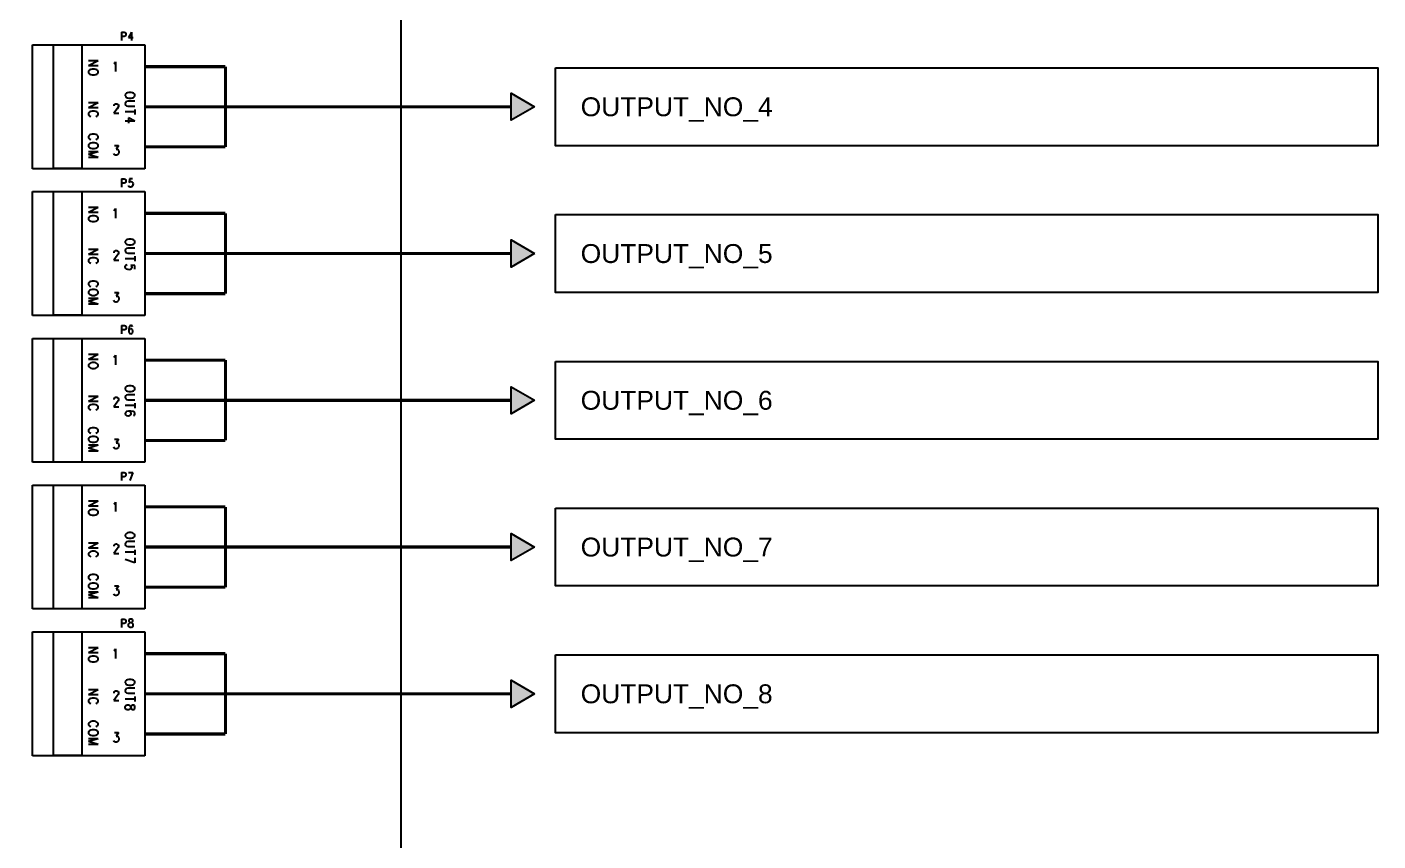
# Model space of a CAD drawing. Header units: millimetres. Extents: x 431884 to 533746, y -292344 to -203978.
# Drawn here: x 501546 to 533746, y -245429 to -226016 of the extents above; entities that cross this region are included whole.
import ezdxf
from ezdxf.enums import TextEntityAlignment as Align

# ---------------------------------------------------------------- set-up
doc = ezdxf.new("R2010")
doc.units = ezdxf.units.MM
doc.header["$LTSCALE"] = 12.5
doc.header["$MEASUREMENT"] = 0
doc.linetypes.add('HIDDEN', pattern=[0.375, 0.25, -0.125])
doc.layers.add('SST001026_PHO', color=9, linetype='Continuous')
doc.styles.get("Standard").update_dxf_attribs({"font": 'arial.ttf'})

# ---------------------------------------------------------------- blocks, each defined once
blk = doc.blocks.new('8-Way APC')
h = blk.add_hatch(color=256)
h.dxf.hatch_style = 1
h.paths.add_polyline_path([(513645, -227919), (513085, -228242), (513085, -227595)])
h = blk.add_hatch(color=256)
h.dxf.hatch_style = 1
h.paths.add_polyline_path([(513645, -231419), (513085, -231742), (513085, -231095)])
h = blk.add_hatch(color=256)
h.dxf.hatch_style = 1
h.paths.add_polyline_path([(513645, -234919), (513085, -235242), (513085, -234595)])
h = blk.add_hatch(color=256)
h.dxf.hatch_style = 1
h.paths.add_polyline_path([(513645, -238419), (513085, -238742), (513085, -238095)])
h = blk.add_hatch(color=256)
h.dxf.hatch_style = 1
h.paths.add_polyline_path([(513645, -241919), (513085, -242242), (513085, -241595)])
for points in [[(510464, -203978), (456008, -203978), (456008, -292344), (510464, -292344)], [(514145, -226990), (533746, -226990), (533746, -228847), (514145, -228847)], [(513645, -227919), (513085, -228242), (513085, -227595)], [(514145, -230490), (533746, -230490), (533746, -232347), (514145, -232347)], [(513645, -231419), (513085, -231742), (513085, -231095)], [(514145, -233990), (533746, -233990), (533746, -235847), (514145, -235847)], [(513645, -234919), (513085, -235242), (513085, -234595)], [(514145, -237490), (533746, -237490), (533746, -239347), (514145, -239347)], [(513645, -238419), (513085, -238742), (513085, -238095)], [(514145, -240990), (533746, -240990), (533746, -242847), (514145, -242847)], [(513645, -241919), (513085, -242242), (513085, -241595)]]:
    blk.add_lwpolyline(points, close=True)
at = {"linetype": 'HIDDEN', "const_width": 75}
for points in [[(504355, -226961), (506275, -226961)], [(506275, -226961), (506275, -228876)], [(504355, -227919), (506275, -227919)], [(506275, -227919), (513085, -227919)], [(504355, -228876), (506275, -228876)], [(504355, -230461), (506275, -230461)], [(506275, -230461), (506275, -232376)], [(504355, -231419), (506275, -231419)], [(506275, -231419), (513085, -231419)], [(504355, -232376), (506275, -232376)], [(504355, -233961), (506275, -233961)], [(506275, -233961), (506275, -235876)], [(504355, -234919), (506275, -234919)], [(506275, -234919), (513085, -234919)], [(504355, -235876), (506275, -235876)], [(504355, -237461), (506275, -237461)], [(506275, -237461), (506275, -239376)], [(504355, -238419), (506275, -238419)], [(506275, -238419), (513085, -238419)], [(504355, -239376), (506275, -239376)], [(504355, -240961), (506275, -240961)], [(506275, -240961), (506275, -242876)], [(504355, -241919), (506275, -241919)], [(506275, -241919), (513085, -241919)], [(504355, -242876), (506275, -242876)]]:
    blk.add_lwpolyline(points, dxfattribs=at)
at = {"layer": 'SST001026_PHO', "color": 0}
for p, q in [((503795, -226138), (503861, -226138)), ((503795, -226138), (503795, -226335)), ((503861, -226241), (503795, -226241)), ((503861, -226138), (503884, -226147)), ((503884, -226232), (503861, -226241)), ((503884, -226147), (503891, -226157)), ((503891, -226222), (503884, -226232)), ((503891, -226157), (503898, -226175)), ((503898, -226204), (503891, -226222)), ((503898, -226175), (503898, -226204)), ((504039, -226138), (503965, -226269)), ((503965, -226269), (504076, -226269)), ((504039, -226138), (504039, -226335)), ((501680, -229395), (501680, -226442)), ((501680, -226442), (504355, -226442)), ((502175, -229392), (502175, -226442)), ((502175, -226442), (502850, -226442)), ((502850, -226442), (502850, -229392)), ((504355, -226442), (504355, -229395)), ((503242, -226825), (503013, -226944)), ((503242, -226825), (503013, -226825)), ((503242, -226944), (503013, -226944)), ((503613, -226889), (503630, -226878)), ((503630, -226878), (503655, -226845)), ((503655, -226845), (503655, -227075)), ((503023, -227055), (503013, -227072)), ((503013, -227072), (503013, -227106)), ((503013, -227106), (503023, -227123)), ((503045, -227038), (503023, -227055)), ((503023, -227123), (503045, -227140)), ((503067, -227029), (503045, -227038)), ((503045, -227140), (503067, -227149)), ((503100, -227021), (503067, -227029)), ((503067, -227149), (503100, -227157)), ((503155, -227021), (503100, -227021)), ((503100, -227157), (503155, -227157)), ((503188, -227029), (503155, -227021)), ((503155, -227157), (503188, -227149)), ((503209, -227038), (503188, -227029)), ((503188, -227149), (503209, -227140)), ((503231, -227055), (503209, -227038)), ((503209, -227140), (503231, -227123)), ((503242, -227072), (503231, -227055)), ((503231, -227123), (503242, -227106)), ((503242, -227106), (503242, -227072)), ((503898, -227609), (503888, -227626)), ((503888, -227626), (503888, -227660)), ((503920, -227592), (503898, -227609)), ((503942, -227583), (503920, -227592)), ((503975, -227575), (503942, -227583)), ((504030, -227575), (503975, -227575)), ((504063, -227583), (504030, -227575)), ((504084, -227592), (504063, -227583)), ((504106, -227609), (504084, -227592)), ((504117, -227626), (504106, -227609)), ((504117, -227660), (504117, -227626)), ((503242, -227825), (503013, -227944)), ((503242, -227825), (503013, -227825)), ((503242, -227944), (503013, -227944)), ((503698, -227965), (503613, -228075)), ((503621, -227889), (503630, -227867)), ((503621, -227900), (503621, -227889)), ((503630, -227867), (503638, -227856)), ((503638, -227856), (503655, -227845)), ((503655, -227845), (503689, -227845)), ((503689, -227845), (503706, -227856)), ((503715, -227932), (503698, -227965)), ((503706, -227856), (503715, -227867)), ((503715, -227867), (503723, -227889)), ((503723, -227911), (503715, -227932)), ((503723, -227889), (503723, -227911)), ((503888, -227660), (503898, -227677)), ((503898, -227813), (503888, -227839)), ((503888, -227839), (503888, -227856)), ((503888, -227856), (503898, -227881)), ((503898, -227677), (503920, -227694)), ((503920, -227796), (503898, -227813)), ((503898, -227881), (503920, -227899)), ((503920, -227694), (503942, -227702)), ((503953, -227788), (503920, -227796)), ((503920, -227899), (503953, -227907)), ((503942, -227702), (503975, -227711)), ((504117, -227788), (503953, -227788)), ((503953, -227907), (504117, -227907)), ((503975, -227711), (504030, -227711)), ((504030, -227711), (504063, -227702)), ((504063, -227702), (504084, -227694)), ((504084, -227694), (504106, -227677)), ((504106, -227677), (504117, -227660)), ((503023, -228055), (503013, -228072)), ((503013, -228072), (503013, -228106)), ((503013, -228106), (503023, -228123)), ((503045, -228038), (503023, -228055)), ((503023, -228123), (503045, -228140)), ((503067, -228029), (503045, -228038)), ((503045, -228140), (503067, -228149)), ((503100, -228021), (503067, -228029)), ((503155, -228021), (503100, -228021)), ((503188, -228029), (503155, -228021)), ((503209, -228038), (503188, -228029)), ((503188, -228149), (503209, -228140)), ((503231, -228055), (503209, -228038)), ((503209, -228140), (503231, -228123)), ((503242, -228072), (503231, -228055)), ((503231, -228123), (503242, -228106)), ((503242, -228106), (503242, -228072)), ((503613, -228075), (503732, -228075)), ((504117, -228043), (503888, -228043)), ((504117, -228265), (503888, -228265)), ((504117, -228265), (503964, -228180)), ((503964, -228180), (503964, -228308)), ((504117, -227984), (504117, -228103)), ((503023, -228609), (503013, -228626)), ((503045, -228592), (503023, -228609)), ((503067, -228583), (503045, -228592)), ((503100, -228575), (503067, -228583)), ((503155, -228575), (503100, -228575)), ((503188, -228583), (503155, -228575)), ((503209, -228592), (503188, -228583)), ((503231, -228609), (503209, -228592)), ((503242, -228626), (503231, -228609)), ((503013, -228626), (503013, -228660)), ((503013, -228660), (503023, -228677)), ((503023, -228813), (503013, -228830)), ((503013, -228830), (503013, -228864)), ((503013, -228864), (503023, -228881)), ((503023, -228677), (503045, -228694)), ((503045, -228796), (503023, -228813)), ((503023, -228881), (503045, -228899)), ((503045, -228694), (503067, -228702)), ((503067, -228788), (503045, -228796)), ((503045, -228899), (503067, -228907)), ((503100, -228779), (503067, -228788)), ((503067, -228907), (503100, -228916)), ((503155, -228779), (503100, -228779)), ((503100, -228916), (503155, -228916)), ((503188, -228788), (503155, -228779)), ((503155, -228916), (503188, -228907)), ((503188, -228702), (503209, -228694)), ((503209, -228796), (503188, -228788)), ((503188, -228907), (503209, -228899)), ((503209, -228694), (503231, -228677)), ((503231, -228813), (503209, -228796)), ((503209, -228899), (503231, -228881)), ((503231, -228677), (503242, -228660)), ((503242, -228830), (503231, -228813)), ((503231, -228881), (503242, -228864)), ((503242, -228660), (503242, -228626)), ((503242, -228864), (503242, -228830)), ((503630, -228845), (503723, -228845)), ((503723, -228845), (503672, -228932)), ((503672, -228932), (503698, -228932)), ((503698, -228932), (503715, -228943)), ((503242, -228992), (503013, -229060)), ((503242, -228992), (503013, -228992)), ((503242, -229129), (503013, -229060)), ((503242, -229129), (503013, -229129)), ((503621, -229053), (503613, -229031)), ((503630, -229064), (503621, -229053)), ((503655, -229075), (503630, -229064)), ((503681, -229075), (503655, -229075)), ((503706, -229064), (503681, -229075)), ((503723, -229042), (503706, -229064)), ((503715, -228943), (503723, -228954)), ((503723, -228954), (503732, -228987)), ((503732, -229009), (503723, -229042)), ((503732, -228987), (503732, -229009)), ((504355, -229395), (501680, -229395)), ((502850, -229392), (502175, -229392)), ((503795, -229638), (503861, -229638)), ((503795, -229638), (503795, -229835)), ((503861, -229741), (503795, -229741)), ((503861, -229638), (503884, -229647)), ((503884, -229732), (503861, -229741)), ((503884, -229647), (503891, -229657)), ((503891, -229722), (503884, -229732)), ((503891, -229657), (503898, -229675)), ((503898, -229704), (503891, -229722)), ((503898, -229675), (503898, -229704)), ((503972, -229816), (503965, -229797)), ((503980, -229825), (503972, -229816)), ((503987, -229638), (503980, -229722)), ((503980, -229722), (503987, -229713)), ((504002, -229835), (503980, -229825)), ((504061, -229638), (503987, -229638)), ((503987, -229713), (504009, -229704)), ((504024, -229835), (504002, -229835)), ((504009, -229704), (504031, -229704)), ((504046, -229825), (504024, -229835)), ((504031, -229704), (504053, -229713)), ((504061, -229807), (504046, -229825)), ((504053, -229713), (504068, -229732)), ((504068, -229779), (504061, -229807)), ((504068, -229732), (504076, -229760)), ((504076, -229760), (504068, -229779)), ((501680, -232895), (501680, -229942)), ((501680, -229942), (504355, -229942)), ((502175, -232892), (502175, -229942)), ((502175, -229942), (502850, -229942)), ((502850, -229942), (502850, -232892)), ((504355, -229942), (504355, -232895)), ((503242, -230325), (503013, -230444)), ((503242, -230325), (503013, -230325)), ((503242, -230444), (503013, -230444)), ((503045, -230538), (503023, -230555)), ((503067, -230529), (503045, -230538)), ((503100, -230521), (503067, -230529)), ((503155, -230521), (503100, -230521)), ((503188, -230529), (503155, -230521)), ((503209, -230538), (503188, -230529)), ((503231, -230555), (503209, -230538)), ((503613, -230389), (503630, -230378)), ((503630, -230378), (503655, -230345)), ((503655, -230345), (503655, -230575)), ((503023, -230555), (503013, -230572)), ((503013, -230572), (503013, -230606)), ((503013, -230606), (503023, -230623)), ((503023, -230623), (503045, -230640)), ((503045, -230640), (503067, -230649)), ((503067, -230649), (503100, -230657)), ((503100, -230657), (503155, -230657)), ((503155, -230657), (503188, -230649)), ((503188, -230649), (503209, -230640)), ((503209, -230640), (503231, -230623)), ((503242, -230572), (503231, -230555)), ((503231, -230623), (503242, -230606)), ((503242, -230606), (503242, -230572)), ((503898, -231109), (503888, -231126)), ((503888, -231126), (503888, -231160)), ((503888, -231160), (503898, -231177)), ((503920, -231092), (503898, -231109)), ((503898, -231177), (503920, -231194)), ((503942, -231083), (503920, -231092)), ((503920, -231194), (503942, -231202)), ((503975, -231075), (503942, -231083)), ((504030, -231075), (503975, -231075)), ((504063, -231083), (504030, -231075)), ((504084, -231092), (504063, -231083)), ((504063, -231202), (504084, -231194)), ((504106, -231109), (504084, -231092)), ((504084, -231194), (504106, -231177)), ((504117, -231126), (504106, -231109)), ((504106, -231177), (504117, -231160)), ((504117, -231160), (504117, -231126)), ((503242, -231325), (503013, -231444)), ((503242, -231325), (503013, -231325)), ((503242, -231444), (503013, -231444)), ((503698, -231465), (503613, -231575)), ((503621, -231389), (503630, -231367)), ((503621, -231400), (503621, -231389)), ((503630, -231367), (503638, -231356)), ((503638, -231356), (503655, -231345)), ((503655, -231345), (503689, -231345)), ((503689, -231345), (503706, -231356)), ((503715, -231432), (503698, -231465)), ((503706, -231356), (503715, -231367)), ((503715, -231367), (503723, -231389)), ((503723, -231411), (503715, -231432)), ((503723, -231389), (503723, -231411)), ((503898, -231313), (503888, -231339)), ((503888, -231339), (503888, -231356)), ((503888, -231356), (503898, -231381)), ((503920, -231296), (503898, -231313)), ((503898, -231381), (503920, -231399)), ((503953, -231288), (503920, -231296)), ((503920, -231399), (503953, -231407)), ((503942, -231202), (503975, -231211)), ((504117, -231288), (503953, -231288)), ((503953, -231407), (504117, -231407)), ((503975, -231211), (504030, -231211)), ((504030, -231211), (504063, -231202)), ((504117, -231484), (504117, -231603)), ((503023, -231555), (503013, -231572)), ((503013, -231572), (503013, -231606)), ((503013, -231606), (503023, -231623)), ((503045, -231538), (503023, -231555)), ((503023, -231623), (503045, -231640)), ((503067, -231529), (503045, -231538)), ((503045, -231640), (503067, -231649)), ((503100, -231521), (503067, -231529)), ((503155, -231521), (503100, -231521)), ((503188, -231529), (503155, -231521)), ((503209, -231538), (503188, -231529)), ((503188, -231649), (503209, -231640)), ((503231, -231555), (503209, -231538)), ((503209, -231640), (503231, -231623)), ((503242, -231572), (503231, -231555)), ((503231, -231623), (503242, -231606)), ((503242, -231606), (503242, -231572)), ((503613, -231575), (503732, -231575)), ((504117, -231543), (503888, -231543)), ((503888, -231722), (503898, -231697)), ((503888, -231748), (503888, -231722)), ((503898, -231774), (503888, -231748)), ((503898, -231697), (503909, -231688)), ((503920, -231791), (503898, -231774)), ((503909, -231688), (503931, -231680)), ((503953, -231799), (503920, -231791)), ((503975, -231808), (503953, -231799)), ((504008, -231799), (503975, -231808)), ((504030, -231782), (504008, -231799)), ((504117, -231705), (504019, -231697)), ((504019, -231697), (504030, -231705)), ((504030, -231705), (504041, -231731)), ((504041, -231756), (504030, -231782)), ((504041, -231731), (504041, -231756)), ((504117, -231791), (504117, -231705)), ((503023, -232109), (503013, -232126)), ((503013, -232126), (503013, -232160)), ((503013, -232160), (503023, -232177)), ((503045, -232092), (503023, -232109)), ((503067, -232083), (503045, -232092)), ((503100, -232075), (503067, -232083)), ((503155, -232075), (503100, -232075)), ((503188, -232083), (503155, -232075)), ((503209, -232092), (503188, -232083)), ((503231, -232109), (503209, -232092)), ((503242, -232126), (503231, -232109)), ((503231, -232177), (503242, -232160)), ((503242, -232160), (503242, -232126)), ((503023, -232313), (503013, -232330)), ((503013, -232330), (503013, -232364)), ((503013, -232364), (503023, -232381)), ((503023, -232177), (503045, -232194)), ((503045, -232296), (503023, -232313)), ((503023, -232381), (503045, -232399)), ((503045, -232194), (503067, -232202)), ((503067, -232288), (503045, -232296)), ((503045, -232399), (503067, -232407)), ((503100, -232279), (503067, -232288)), ((503067, -232407), (503100, -232416)), ((503155, -232279), (503100, -232279)), ((503100, -232416), (503155, -232416)), ((503188, -232288), (503155, -232279)), ((503155, -232416), (503188, -232407)), ((503188, -232202), (503209, -232194)), ((503209, -232296), (503188, -232288)), ((503188, -232407), (503209, -232399)), ((503209, -232194), (503231, -232177)), ((503231, -232313), (503209, -232296)), ((503209, -232399), (503231, -232381)), ((503242, -232330), (503231, -232313)), ((503231, -232381), (503242, -232364)), ((503242, -232364), (503242, -232330)), ((503630, -232345), (503723, -232345)), ((503723, -232345), (503672, -232432)), ((503672, -232432), (503698, -232432)), ((503698, -232432), (503715, -232443)), ((503715, -232443), (503723, -232454)), ((503723, -232454), (503732, -232487)), ((503242, -232492), (503013, -232560)), ((503242, -232492), (503013, -232492)), ((503242, -232629), (503013, -232560)), ((503242, -232629), (503013, -232629)), ((503621, -232553), (503613, -232531)), ((503630, -232564), (503621, -232553)), ((503655, -232575), (503630, -232564)), ((503681, -232575), (503655, -232575)), ((503706, -232564), (503681, -232575)), ((503723, -232542), (503706, -232564)), ((503732, -232509), (503723, -232542)), ((503732, -232487), (503732, -232509)), ((504355, -232895), (501680, -232895)), ((502850, -232892), (502175, -232892)), ((501680, -236395), (501680, -233442)), ((501680, -233442), (504355, -233442)), ((502175, -236392), (502175, -233442)), ((502175, -233442), (502850, -233442)), ((502850, -233442), (502850, -236392)), ((503802, -233138), (503869, -233138)), ((503802, -233138), (503802, -233335)), ((503869, -233241), (503802, -233241)), ((503869, -233138), (503891, -233147)), ((503891, -233232), (503869, -233241)), ((503891, -233147), (503898, -233157)), ((503898, -233222), (503891, -233232)), ((503898, -233157), (503906, -233175)), ((503906, -233204), (503898, -233222)), ((503906, -233175), (503906, -233204)), ((503980, -233175), (503972, -233222)), ((503972, -233222), (503972, -233269)), ((503980, -233241), (503972, -233269)), ((503972, -233269), (503980, -233307)), ((503994, -233147), (503980, -233175)), ((503994, -233222), (503980, -233241)), ((503980, -233307), (503994, -233325)), ((504017, -233138), (503994, -233147)), ((504017, -233213), (503994, -233222)), ((503994, -233325), (504017, -233335)), ((504031, -233138), (504017, -233138)), ((504024, -233213), (504017, -233213)), ((504017, -233335), (504024, -233335)), ((504046, -233222), (504024, -233213)), ((504024, -233335), (504046, -233325)), ((504053, -233147), (504031, -233138)), ((504061, -233241), (504046, -233222)), ((504046, -233325), (504061, -233307)), ((504061, -233166), (504053, -233147)), ((504068, -233269), (504061, -233241)), ((504061, -233307), (504068, -233279)), ((504068, -233279), (504068, -233269)), ((504355, -233442), (504355, -236395)), ((503242, -233825), (503013, -233944)), ((503242, -233825), (503013, -233825)), ((503242, -233944), (503013, -233944)), ((503023, -234055), (503013, -234072)), ((503013, -234072), (503013, -234106)), ((503045, -234038), (503023, -234055)), ((503067, -234029), (503045, -234038)), ((503100, -234021), (503067, -234029)), ((503155, -234021), (503100, -234021)), ((503188, -234029), (503155, -234021)), ((503209, -234038), (503188, -234029)), ((503231, -234055), (503209, -234038)), ((503242, -234072), (503231, -234055)), ((503242, -234106), (503242, -234072)), ((503613, -233889), (503630, -233878)), ((503630, -233878), (503655, -233845)), ((503655, -233845), (503655, -234075)), ((503013, -234106), (503023, -234123)), ((503023, -234123), (503045, -234140)), ((503045, -234140), (503067, -234149)), ((503067, -234149), (503100, -234157)), ((503100, -234157), (503155, -234157)), ((503155, -234157), (503188, -234149)), ((503188, -234149), (503209, -234140)), ((503209, -234140), (503231, -234123)), ((503231, -234123), (503242, -234106)), ((503898, -234609), (503888, -234626)), ((503888, -234626), (503888, -234660)), ((503888, -234660), (503898, -234677)), ((503920, -234592), (503898, -234609)), ((503898, -234677), (503920, -234694)), ((503942, -234583), (503920, -234592)), ((503920, -234694), (503942, -234702)), ((503975, -234575), (503942, -234583)), ((503942, -234702), (503975, -234711)), ((504030, -234575), (503975, -234575)), ((503975, -234711), (504030, -234711)), ((504063, -234583), (504030, -234575)), ((504030, -234711), (504063, -234702)), ((504084, -234592), (504063, -234583)), ((504063, -234702), (504084, -234694)), ((504106, -234609), (504084, -234592)), ((504084, -234694), (504106, -234677)), ((504117, -234626), (504106, -234609)), ((504106, -234677), (504117, -234660)), ((504117, -234660), (504117, -234626)), ((503242, -234825), (503013, -234944)), ((503242, -234825), (503013, -234825)), ((503242, -234944), (503013, -234944)), ((503023, -235055), (503013, -235072)), ((503045, -235038), (503023, -235055)), ((503067, -235029), (503045, -235038)), ((503100, -235021), (503067, -235029)), ((503155, -235021), (503100, -235021)), ((503188, -235029), (503155, -235021)), ((503209, -235038), (503188, -235029)), ((503231, -235055), (503209, -235038)), ((503242, -235072), (503231, -235055)), ((503698, -234965), (503613, -235075)), ((503621, -234889), (503630, -234867)), ((503621, -234900), (503621, -234889)), ((503630, -234867), (503638, -234856)), ((503638, -234856), (503655, -234845)), ((503655, -234845), (503689, -234845)), ((503689, -234845), (503706, -234856)), ((503715, -234932), (503698, -234965)), ((503706, -234856), (503715, -234867)), ((503715, -234867), (503723, -234889)), ((503723, -234911), (503715, -234932)), ((503723, -234889), (503723, -234911)), ((503898, -234813), (503888, -234839)), ((503888, -234839), (503888, -234856)), ((503888, -234856), (503898, -234881)), ((504117, -235043), (503888, -235043)), ((503920, -234796), (503898, -234813)), ((503898, -234881), (503920, -234899)), ((503953, -234788), (503920, -234796)), ((503920, -234899), (503953, -234907)), ((504117, -234788), (503953, -234788)), ((503953, -234907), (504117, -234907)), ((504117, -234984), (504117, -235103)), ((503013, -235072), (503013, -235106)), ((503013, -235106), (503023, -235123)), ((503023, -235123), (503045, -235140)), ((503045, -235140), (503067, -235149)), ((503188, -235149), (503209, -235140)), ((503209, -235140), (503231, -235123)), ((503231, -235123), (503242, -235106)), ((503242, -235106), (503242, -235072)), ((503613, -235075), (503732, -235075)), ((503898, -235205), (503888, -235231)), ((503888, -235231), (503888, -235239)), ((503888, -235239), (503898, -235265)), ((503920, -235188), (503898, -235205)), ((503898, -235265), (503920, -235282)), ((503964, -235180), (503920, -235188)), ((503920, -235282), (503953, -235291)), ((503953, -235291), (503964, -235291)), ((503997, -235188), (503964, -235180)), ((504019, -235180), (503964, -235180)), ((503964, -235291), (503997, -235282)), ((504019, -235205), (503997, -235188)), ((503997, -235282), (504019, -235265)), ((504073, -235188), (504019, -235180)), ((504030, -235231), (504019, -235205)), ((504019, -235265), (504030, -235239)), ((504030, -235239), (504030, -235231)), ((504106, -235205), (504073, -235188)), ((504084, -235282), (504106, -235274)), ((504117, -235231), (504106, -235205)), ((504106, -235274), (504117, -235248)), ((504117, -235248), (504117, -235231)), ((503023, -235609), (503013, -235626)), ((503013, -235626), (503013, -235660)), ((503013, -235660), (503023, -235677)), ((503045, -235592), (503023, -235609)), ((503023, -235677), (503045, -235694)), ((503067, -235583), (503045, -235592)), ((503045, -235694), (503067, -235702)), ((503100, -235575), (503067, -235583)), ((503155, -235575), (503100, -235575)), ((503188, -235583), (503155, -235575)), ((503209, -235592), (503188, -235583)), ((503188, -235702), (503209, -235694)), ((503231, -235609), (503209, -235592)), ((503209, -235694), (503231, -235677)), ((503242, -235626), (503231, -235609)), ((503231, -235677), (503242, -235660)), ((503242, -235660), (503242, -235626)), ((503023, -235813), (503013, -235830)), ((503013, -235830), (503013, -235864)), ((503013, -235864), (503023, -235881)), ((503242, -235992), (503013, -236060)), ((503242, -235992), (503013, -235992)), ((503045, -235796), (503023, -235813)), ((503023, -235881), (503045, -235899)), ((503067, -235788), (503045, -235796)), ((503045, -235899), (503067, -235907)), ((503100, -235779), (503067, -235788)), ((503067, -235907), (503100, -235916)), ((503155, -235779), (503100, -235779)), ((503100, -235916), (503155, -235916)), ((503188, -235788), (503155, -235779)), ((503155, -235916), (503188, -235907)), ((503209, -235796), (503188, -235788)), ((503188, -235907), (503209, -235899)), ((503231, -235813), (503209, -235796)), ((503209, -235899), (503231, -235881)), ((503242, -235830), (503231, -235813)), ((503231, -235881), (503242, -235864)), ((503242, -235864), (503242, -235830)), ((503630, -235845), (503723, -235845)), ((503723, -235845), (503672, -235932)), ((503672, -235932), (503698, -235932)), ((503698, -235932), (503715, -235943)), ((503715, -235943), (503723, -235954)), ((503723, -235954), (503732, -235987)), ((503732, -236009), (503723, -236042)), ((503732, -235987), (503732, -236009)), ((503242, -236129), (503013, -236060)), ((503242, -236129), (503013, -236129)), ((503621, -236053), (503613, -236031)), ((503630, -236064), (503621, -236053)), ((503655, -236075), (503630, -236064)), ((503681, -236075), (503655, -236075)), ((503706, -236064), (503681, -236075)), ((503723, -236042), (503706, -236064)), ((504355, -236395), (501680, -236395)), ((502850, -236392), (502175, -236392)), ((503799, -236638), (503865, -236638)), ((503799, -236638), (503799, -236835)), ((503865, -236638), (503887, -236647)), ((503887, -236647), (503895, -236657)), ((503895, -236657), (503902, -236675)), ((503969, -236638), (504072, -236638)), ((504072, -236638), (503998, -236835)), ((501680, -239895), (501680, -236942)), ((501680, -236942), (504355, -236942)), ((502175, -239892), (502175, -236942)), ((502175, -236942), (502850, -236942)), ((502850, -236942), (502850, -239892)), ((503865, -236741), (503799, -236741)), ((503887, -236732), (503865, -236741)), ((503895, -236722), (503887, -236732)), ((503902, -236704), (503895, -236722)), ((503902, -236675), (503902, -236704)), ((504355, -236942), (504355, -239895)), ((503242, -237325), (503013, -237444)), ((503242, -237325), (503013, -237325)), ((503242, -237444), (503013, -237444)), ((503023, -237555), (503013, -237572)), ((503013, -237572), (503013, -237606)), ((503013, -237606), (503023, -237623)), ((503045, -237538), (503023, -237555)), ((503023, -237623), (503045, -237640)), ((503067, -237529), (503045, -237538)), ((503100, -237521), (503067, -237529)), ((503155, -237521), (503100, -237521)), ((503188, -237529), (503155, -237521)), ((503209, -237538), (503188, -237529)), ((503231, -237555), (503209, -237538)), ((503209, -237640), (503231, -237623)), ((503242, -237572), (503231, -237555)), ((503231, -237623), (503242, -237606)), ((503242, -237606), (503242, -237572)), ((503613, -237389), (503630, -237378)), ((503630, -237378), (503655, -237345)), ((503655, -237345), (503655, -237575)), ((503045, -237640), (503067, -237649)), ((503067, -237649), (503100, -237657)), ((503100, -237657), (503155, -237657)), ((503155, -237657), (503188, -237649)), ((503188, -237649), (503209, -237640)), ((503898, -238109), (503888, -238126)), ((503888, -238126), (503888, -238160)), ((503888, -238160), (503898, -238177)), ((503920, -238092), (503898, -238109)), ((503898, -238177), (503920, -238194)), ((503942, -238083), (503920, -238092)), ((503920, -238194), (503942, -238202)), ((503975, -238075), (503942, -238083)), ((503942, -238202), (503975, -238211)), ((504030, -238075), (503975, -238075)), ((503975, -238211), (504030, -238211)), ((504063, -238083), (504030, -238075)), ((504030, -238211), (504063, -238202)), ((504084, -238092), (504063, -238083)), ((504063, -238202), (504084, -238194)), ((504106, -238109), (504084, -238092)), ((504084, -238194), (504106, -238177)), ((504117, -238126), (504106, -238109)), ((504106, -238177), (504117, -238160)), ((504117, -238160), (504117, -238126)), ((503242, -238325), (503013, -238444)), ((503242, -238325), (503013, -238325)), ((503242, -238444), (503013, -238444)), ((503023, -238555), (503013, -238572)), ((503013, -238572), (503013, -238606)), ((503045, -238538), (503023, -238555)), ((503067, -238529), (503045, -238538)), ((503100, -238521), (503067, -238529)), ((503155, -238521), (503100, -238521)), ((503188, -238529), (503155, -238521)), ((503209, -238538), (503188, -238529)), ((503231, -238555), (503209, -238538)), ((503242, -238572), (503231, -238555)), ((503242, -238606), (503242, -238572)), ((503698, -238465), (503613, -238575)), ((503613, -238575), (503732, -238575)), ((503621, -238389), (503630, -238367)), ((503621, -238400), (503621, -238389)), ((503630, -238367), (503638, -238356)), ((503638, -238356), (503655, -238345)), ((503655, -238345), (503689, -238345)), ((503689, -238345), (503706, -238356)), ((503715, -238432), (503698, -238465)), ((503706, -238356), (503715, -238367)), ((503715, -238367), (503723, -238389)), ((503723, -238411), (503715, -238432)), ((503723, -238389), (503723, -238411)), ((503898, -238313), (503888, -238339)), ((503888, -238339), (503888, -238356)), ((503888, -238356), (503898, -238381)), ((504117, -238543), (503888, -238543)), ((503920, -238296), (503898, -238313)), ((503898, -238381), (503920, -238399)), ((503953, -238288), (503920, -238296)), ((503920, -238399), (503953, -238407)), ((504117, -238288), (503953, -238288)), ((503953, -238407), (504117, -238407)), ((504117, -238484), (504117, -238603)), ((503013, -238606), (503023, -238623)), ((503023, -238623), (503045, -238640)), ((503045, -238640), (503067, -238649)), ((503188, -238649), (503209, -238640)), ((503209, -238640), (503231, -238623)), ((503231, -238623), (503242, -238606)), ((504117, -238799), (503888, -238714)), ((504117, -238680), (504117, -238799)), ((503023, -239109), (503013, -239126)), ((503013, -239126), (503013, -239160)), ((503013, -239160), (503023, -239177)), ((503045, -239092), (503023, -239109)), ((503023, -239177), (503045, -239194)), ((503067, -239083), (503045, -239092)), ((503045, -239194), (503067, -239202)), ((503100, -239075), (503067, -239083)), ((503155, -239075), (503100, -239075)), ((503188, -239083), (503155, -239075)), ((503209, -239092), (503188, -239083)), ((503188, -239202), (503209, -239194)), ((503231, -239109), (503209, -239092)), ((503209, -239194), (503231, -239177)), ((503242, -239126), (503231, -239109)), ((503231, -239177), (503242, -239160)), ((503242, -239160), (503242, -239126)), ((503023, -239313), (503013, -239330)), ((503013, -239330), (503013, -239364)), ((503013, -239364), (503023, -239381)), ((503242, -239492), (503013, -239560)), ((503242, -239492), (503013, -239492)), ((503242, -239629), (503013, -239560)), ((503045, -239296), (503023, -239313)), ((503023, -239381), (503045, -239399)), ((503067, -239288), (503045, -239296)), ((503045, -239399), (503067, -239407)), ((503100, -239279), (503067, -239288)), ((503067, -239407), (503100, -239416)), ((503155, -239279), (503100, -239279)), ((503100, -239416), (503155, -239416)), ((503188, -239288), (503155, -239279)), ((503155, -239416), (503188, -239407)), ((503209, -239296), (503188, -239288)), ((503188, -239407), (503209, -239399)), ((503231, -239313), (503209, -239296)), ((503209, -239399), (503231, -239381)), ((503242, -239330), (503231, -239313)), ((503231, -239381), (503242, -239364)), ((503242, -239364), (503242, -239330)), ((503621, -239553), (503613, -239531)), ((503630, -239564), (503621, -239553)), ((503630, -239345), (503723, -239345)), ((503655, -239575), (503630, -239564)), ((503723, -239345), (503672, -239432)), ((503672, -239432), (503698, -239432)), ((503706, -239564), (503681, -239575)), ((503698, -239432), (503715, -239443)), ((503723, -239542), (503706, -239564)), ((503715, -239443), (503723, -239454)), ((503723, -239454), (503732, -239487)), ((503732, -239509), (503723, -239542)), ((503732, -239487), (503732, -239509)), ((503242, -239629), (503013, -239629)), ((503681, -239575), (503655, -239575)), ((504355, -239895), (501680, -239895)), ((502850, -239892), (502175, -239892)), ((503799, -240138), (503865, -240138)), ((503799, -240138), (503799, -240335)), ((503865, -240138), (503887, -240147)), ((503887, -240147), (503895, -240157)), ((503895, -240157), (503902, -240175)), ((503902, -240204), (503895, -240222)), ((503902, -240175), (503902, -240204)), ((503983, -240147), (503976, -240166)), ((503976, -240166), (503976, -240185)), ((503976, -240185), (503983, -240204)), ((504005, -240138), (503983, -240147)), ((503983, -240204), (503998, -240213)), ((504035, -240138), (504005, -240138)), ((504057, -240147), (504035, -240138)), ((504042, -240213), (504057, -240204)), ((504065, -240166), (504057, -240147)), ((504057, -240204), (504065, -240185)), ((504065, -240185), (504065, -240166)), ((501680, -243395), (501680, -240442)), ((501680, -240442), (504355, -240442)), ((502175, -243392), (502175, -240442)), ((502175, -240442), (502850, -240442)), ((502850, -240442), (502850, -243392)), ((503865, -240241), (503799, -240241)), ((503887, -240232), (503865, -240241)), ((503895, -240222), (503887, -240232)), ((503969, -240269), (503976, -240250)), ((503969, -240297), (503969, -240269)), ((503976, -240316), (503969, -240297)), ((503976, -240250), (503991, -240232)), ((503983, -240325), (503976, -240316)), ((504005, -240335), (503983, -240325)), ((503991, -240232), (504013, -240222)), ((503998, -240213), (504028, -240222)), ((504035, -240335), (504005, -240335)), ((504013, -240222), (504042, -240213)), ((504028, -240222), (504050, -240232)), ((504057, -240325), (504035, -240335)), ((504050, -240232), (504065, -240250)), ((504065, -240316), (504057, -240325)), ((504065, -240250), (504072, -240269)), ((504072, -240297), (504065, -240316)), ((504072, -240269), (504072, -240297)), ((504355, -240442), (504355, -243395)), ((503242, -240825), (503013, -240944)), ((503242, -240825), (503013, -240825)), ((503630, -240878), (503655, -240845)), ((503655, -240845), (503655, -241075)), ((503242, -240944), (503013, -240944)), ((503023, -241055), (503013, -241072)), ((503013, -241072), (503013, -241106)), ((503013, -241106), (503023, -241123)), ((503045, -241038), (503023, -241055)), ((503023, -241123), (503045, -241140)), ((503067, -241029), (503045, -241038)), ((503045, -241140), (503067, -241149)), ((503100, -241021), (503067, -241029)), ((503067, -241149), (503100, -241157)), ((503155, -241021), (503100, -241021)), ((503100, -241157), (503155, -241157)), ((503188, -241029), (503155, -241021)), ((503155, -241157), (503188, -241149)), ((503209, -241038), (503188, -241029)), ((503188, -241149), (503209, -241140)), ((503231, -241055), (503209, -241038)), ((503209, -241140), (503231, -241123)), ((503242, -241072), (503231, -241055)), ((503231, -241123), (503242, -241106)), ((503242, -241106), (503242, -241072)), ((503613, -240889), (503630, -240878)), ((503898, -241609), (503888, -241626)), ((503888, -241626), (503888, -241660)), ((503888, -241660), (503898, -241677)), ((503898, -241813), (503888, -241839)), ((503920, -241592), (503898, -241609)), ((503898, -241677), (503920, -241694)), ((503920, -241796), (503898, -241813)), ((503942, -241583), (503920, -241592)), ((503920, -241694), (503942, -241702)), ((503953, -241788), (503920, -241796)), ((503975, -241575), (503942, -241583)), ((503942, -241702), (503975, -241711)), ((504117, -241788), (503953, -241788)), ((504030, -241575), (503975, -241575)), ((503975, -241711), (504030, -241711)), ((504063, -241583), (504030, -241575)), ((504030, -241711), (504063, -241702)), ((504084, -241592), (504063, -241583)), ((504063, -241702), (504084, -241694)), ((504106, -241609), (504084, -241592)), ((504084, -241694), (504106, -241677)), ((504117, -241626), (504106, -241609)), ((504106, -241677), (504117, -241660)), ((504117, -241660), (504117, -241626)), ((503242, -241825), (503013, -241944)), ((503242, -241825), (503013, -241825)), ((503242, -241944), (503013, -241944)), ((503023, -242055), (503013, -242072)), ((503013, -242072), (503013, -242106)), ((503013, -242106), (503023, -242123)), ((503045, -242038), (503023, -242055)), ((503023, -242123), (503045, -242140)), ((503067, -242029), (503045, -242038)), ((503045, -242140), (503067, -242149)), ((503100, -242021), (503067, -242029)), ((503155, -242021), (503100, -242021)), ((503188, -242029), (503155, -242021)), ((503209, -242038), (503188, -242029)), ((503188, -242149), (503209, -242140)), ((503231, -242055), (503209, -242038)), ((503209, -242140), (503231, -242123)), ((503242, -242072), (503231, -242055)), ((503231, -242123), (503242, -242106)), ((503242, -242106), (503242, -242072)), ((503698, -241965), (503613, -242075)), ((503613, -242075), (503732, -242075)), ((503621, -241889), (503630, -241867)), ((503621, -241900), (503621, -241889)), ((503630, -241867), (503638, -241856)), ((503638, -241856), (503655, -241845)), ((503655, -241845), (503689, -241845)), ((503689, -241845), (503706, -241856)), ((503715, -241932), (503698, -241965)), ((503706, -241856), (503715, -241867)), ((503715, -241867), (503723, -241889)), ((503723, -241911), (503715, -241932)), ((503723, -241889), (503723, -241911)), ((503888, -241839), (503888, -241856)), ((503888, -241856), (503898, -241881)), ((504117, -242043), (503888, -242043)), ((503898, -241881), (503920, -241899)), ((503920, -241899), (503953, -241907)), ((503953, -241907), (504117, -241907)), ((504117, -241984), (504117, -242103)), ((503888, -242222), (503898, -242197)), ((503888, -242256), (503888, -242222)), ((503898, -242282), (503888, -242256)), ((503898, -242197), (503909, -242188)), ((503909, -242291), (503898, -242282)), ((503909, -242188), (503931, -242180)), ((503931, -242299), (503909, -242291)), ((503931, -242180), (503964, -242180)), ((503964, -242299), (503931, -242299)), ((503964, -242180), (503986, -242188)), ((503986, -242291), (503964, -242299)), ((503986, -242188), (504008, -242205)), ((504008, -242274), (503986, -242291)), ((504008, -242205), (504019, -242231)), ((504019, -242248), (504008, -242274)), ((504030, -242214), (504019, -242248)), ((504019, -242231), (504030, -242265)), ((504041, -242197), (504030, -242214)), ((504030, -242265), (504041, -242282)), ((504063, -242188), (504041, -242197)), ((504041, -242282), (504063, -242291)), ((504084, -242188), (504063, -242188)), ((504063, -242291), (504084, -242291)), ((504106, -242197), (504084, -242188)), ((504084, -242291), (504106, -242282)), ((504117, -242222), (504106, -242197)), ((504106, -242282), (504117, -242256)), ((504117, -242256), (504117, -242222)), ((503023, -242609), (503013, -242626)), ((503013, -242626), (503013, -242660)), ((503013, -242660), (503023, -242677)), ((503045, -242592), (503023, -242609)), ((503023, -242677), (503045, -242694)), ((503067, -242583), (503045, -242592)), ((503045, -242694), (503067, -242702)), ((503067, -242788), (503045, -242796)), ((503100, -242575), (503067, -242583)), ((503100, -242779), (503067, -242788)), ((503155, -242575), (503100, -242575)), ((503155, -242779), (503100, -242779)), ((503188, -242583), (503155, -242575)), ((503188, -242788), (503155, -242779)), ((503209, -242592), (503188, -242583)), ((503188, -242702), (503209, -242694)), ((503209, -242796), (503188, -242788)), ((503231, -242609), (503209, -242592)), ((503209, -242694), (503231, -242677)), ((503242, -242626), (503231, -242609)), ((503231, -242677), (503242, -242660)), ((503242, -242660), (503242, -242626)), ((503023, -242813), (503013, -242830)), ((503013, -242830), (503013, -242864)), ((503013, -242864), (503023, -242881)), ((503242, -242992), (503013, -243060)), ((503242, -242992), (503013, -242992)), ((503242, -243129), (503013, -243060)), ((503045, -242796), (503023, -242813)), ((503023, -242881), (503045, -242899)), ((503045, -242899), (503067, -242907)), ((503067, -242907), (503100, -242916)), ((503100, -242916), (503155, -242916)), ((503155, -242916), (503188, -242907)), ((503188, -242907), (503209, -242899)), ((503231, -242813), (503209, -242796)), ((503209, -242899), (503231, -242881)), ((503242, -242830), (503231, -242813)), ((503231, -242881), (503242, -242864)), ((503242, -242864), (503242, -242830)), ((503621, -243053), (503613, -243031)), ((503630, -243064), (503621, -243053)), ((503630, -242845), (503723, -242845)), ((503655, -243075), (503630, -243064)), ((503681, -243075), (503655, -243075)), ((503723, -242845), (503672, -242932)), ((503672, -242932), (503698, -242932)), ((503706, -243064), (503681, -243075)), ((503698, -242932), (503715, -242943)), ((503723, -243042), (503706, -243064)), ((503715, -242943), (503723, -242954)), ((503723, -242954), (503732, -242987)), ((503732, -243009), (503723, -243042)), ((503732, -242987), (503732, -243009)), ((504355, -243395), (501680, -243395)), ((502850, -243392), (502175, -243392)), ((503242, -243129), (503013, -243129))]:
    blk.add_line(p, q, dxfattribs=at)
for tag, p in [('OUTPUT_NO_1', (514743, -217419)), ('INPUT_NO_1', (432481, -218204)), ('OUTPUT_NO_2', (514743, -220919)), ('INPUT_NO_2', (432481, -221204)), ('INPUT_NO_3', (432481, -224204)), ('OUTPUT_NO_3', (514743, -224419)), ('INPUT_NO_4', (432481, -227204)), ('OUTPUT_NO_4', (514743, -227919)), ('INPUT_NO_5', (432481, -230204)), ('OUTPUT_NO_5', (514743, -231419)), ('INPUT_NO_6', (432481, -233204)), ('OUTPUT_NO_6', (514743, -234919)), ('INPUT_NO_7', (432481, -236204)), ('OUTPUT_NO_7', (514743, -238419)), ('INPUT_NO_8', (432481, -239204)), ('OUTPUT_NO_8', (514743, -241919)), ('MAIN_BATTERY', (514738, -247970)), ('MAINS_FAIL', (514738, -263984)), ('EXP_POWER', (432481, -265181)), ('RS232_1', (514743, -268207)), ('READER_1', (432481, -270683)), ('RS485_1', (514743, -273957)), ('RS485_2', (514743, -279707)), ('AUX_POWER_OUT', (432481, -280936))]:
    blk.add_attdef(tag, text='', height=450).set_placement(p, align=Align.MIDDLE_LEFT)

msp = doc.modelspace()

# ---------------------------------------------------------------- block references
ref = msp.add_blockref('8-Way APC', (0, 0))
ref.add_attrib('OUTPUT_NO_8', 'OUTPUT_NO_8', dxfattribs={"height": 450}).set_placement((514743, -241919), align=Align.MIDDLE_LEFT)
ref.add_attrib('OUTPUT_NO_7', 'OUTPUT_NO_7', dxfattribs={"height": 450}).set_placement((514743, -238419), align=Align.MIDDLE_LEFT)
ref.add_attrib('OUTPUT_NO_6', 'OUTPUT_NO_6', dxfattribs={"height": 450}).set_placement((514743, -234919), align=Align.MIDDLE_LEFT)
ref.add_attrib('OUTPUT_NO_5', 'OUTPUT_NO_5', dxfattribs={"height": 450}).set_placement((514743, -231419), align=Align.MIDDLE_LEFT)
ref.add_attrib('OUTPUT_NO_4', 'OUTPUT_NO_4', dxfattribs={"height": 450}).set_placement((514743, -227919), align=Align.MIDDLE_LEFT)

doc.saveas('drawing.dxf')
